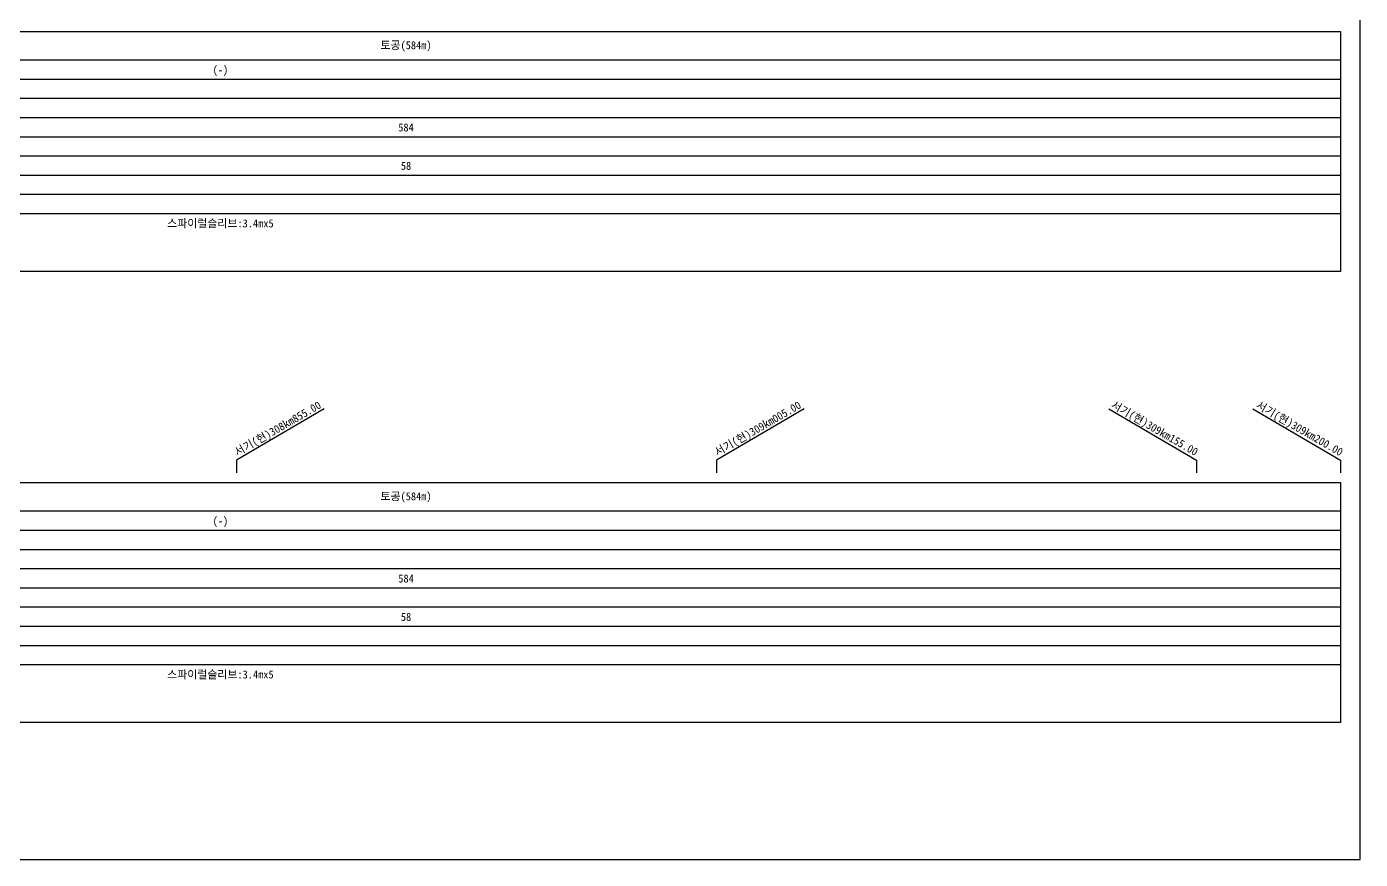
# Model space of a CAD drawing. Header units: millimetres. Extents: x 12262 to 13058, y 1103 to 1809.
# Drawn here: x 12641.1 to 13057.9, y 1103.1 to 1363.4 of the extents above; entities that cross this region are included whole.
import ezdxf
from ezdxf.enums import TextEntityAlignment as Align
from ezdxf.xclip import XClip

# ---------------------------------------------------------------- set-up
doc = ezdxf.new("R2010")
doc.units = ezdxf.units.MM
doc.header["$LTSCALE"] = 10
doc.header["$MEASUREMENT"] = 0
doc.header["$XCLIPFRAME"] = 2
for name, color, linetype in [('TT-TABL-LIN1', 4, 'Continuous'), ('TT-TABL-LIN2', 1, 'Continuous'), ('TT-TABL-TEX2', 3, 'Continuous'), ('TZ-BASE', 253, 'Continuous'), ('TZ-LEAL', 1, 'Continuous'), ('TZ-LEAT', 3, 'Continuous')]:
    doc.layers.add(name, color=color, linetype=linetype)
doc.layers.add('TX-PAPR', color=2, linetype='Continuous', plot=False)
doc.styles.get("Standard").update_dxf_attribs({"font": 'GulimChe.ttf'})

# ---------------------------------------------------------------- blocks, each defined once
blk = doc.blocks.new('JD-GJG5SREGSF3')
at = {"layer": 'TZ-BASE'}
for p, q in [((339.97, -162.5), (285.76, 216.96)), ((441.76, -167.93), (388.25, 206.61)), ((543.55, -173.36), (490.75, 196.27)), ((645.34, -178.79), (593.24, 185.92))]:
    blk.add_line(p, q, dxfattribs=at)
blk = doc.blocks.new('JD-경부고속하선표_190503')
at = {"layer": 'TT-TABL-LIN1'}
blk.add_lwpolyline([(2, 114), (785.58, 114), (785.58, 39), (2, 39)], close=True, dxfattribs=at)
at = {"layer": 'TT-TABL-LIN2'}
for points in [[(785.58, 105), (9.33, 105)], [(785.58, 99), (9.33, 99)], [(785.58, 93), (9.33, 93)], [(785.58, 87), (9.33, 87)], [(785.58, 81), (38.33, 81)], [(785.58, 75), (9.33, 75)], [(785.58, 69), (9.33, 69)], [(785.58, 63), (9.33, 63)], [(785.58, 57), (9.33, 57)]]:
    blk.add_lwpolyline(points, dxfattribs=at)
blk = doc.blocks.new('JD-경부고속상선표_190503')
at = {"layer": 'TT-TABL-LIN1'}
blk.add_lwpolyline([(2, 114), (785.58, 114), (785.58, 39), (2, 39)], close=True, dxfattribs=at)
at = {"layer": 'TT-TABL-LIN2'}
for points in [[(785.58, 105), (9.33, 105)], [(785.58, 99), (9.33, 99)], [(785.58, 93), (9.33, 93)], [(785.58, 87), (9.33, 87)], [(785.58, 81), (38.33, 81)], [(785.58, 75), (9.33, 75)], [(785.58, 69), (9.33, 69)], [(785.58, 63), (9.33, 63)], [(785.58, 57), (9.33, 57)]]:
    blk.add_lwpolyline(points, dxfattribs=at)

msp = doc.modelspace()

# ---------------------------------------------------------------- linework, layer by layer
at = {"layer": 'TX-PAPR'}
msp.add_lwpolyline([(12261.89, 1103.05), (13057.89, 1103.05), (13057.89, 1619.05), (12261.89, 1619.05)], close=True, dxfattribs=at)
at = {"layer": 'TZ-LEAL'}
for points in [[(12734.07, 1243.87), (12706.68, 1227.85), (12706.68, 1223.85)], [(12884.07, 1243.87), (12856.68, 1227.85), (12856.68, 1223.85)], [(12979.3, 1243.87), (13006.68, 1227.85), (13006.68, 1223.85)], [(13024.3, 1243.87), (13051.68, 1227.85), (13051.68, 1223.85)]]:
    msp.add_lwpolyline(points, dxfattribs=at)

# ---------------------------------------------------------------- block references
at = {"layer": 'TT-TABL-LIN2'}
for name, p in [('JD-경부고속하선표_190503', (12266.11, 1247.87)), ('JD-경부고속상선표_190503', (12266.11, 1106.85))]:
    msp.add_blockref(name, p, dxfattribs=at)
at = {"layer": 'TZ-BASE'}
ref = msp.add_blockref('JD-GJG5SREGSF3', (12347.77, 1481.3), dxfattribs=at)
XClip(ref).set_block_clipping_path([(702.4831646336, 75.0000000057), (697.2310198304, -74.9999999943), (2.6260725488, -75), (-2.6260722576, 75)])

# ---------------------------------------------------------------- texts
at = {"layer": 'TT-TABL-TEX2'}
for p in [(12759.68, 1357.37), (12759.68, 1216.35)]:
    msp.add_text('토공(584m)', height=2.5, dxfattribs=at).set_placement(p, align=Align.MIDDLE)
for s, p in [('(-)', (12701.68, 1349.87)), ('584', (12759.68, 1331.87)), ('58', (12759.68, 1319.87)), ('스파이럴슬리브:3.4mx5', (12701.68, 1301.87)), ('(-)', (12701.68, 1208.85)), ('584', (12759.68, 1190.85)), ('58', (12759.68, 1178.85)), ('스파이럴슬리브:3.4mx5', (12701.68, 1160.85))]:
    msp.add_text(s, height=2.5, dxfattribs=at).set_placement(p, align=Align.MIDDLE_CENTER)
at = {"layer": 'TZ-LEAT'}
for s, rotation, p in [('서기(현)308㎞855.00', 30, (12720.18, 1236.64)), ('서기(현)309㎞005.00', 30, (12870.18, 1236.64)), ('서기(현)309㎞155.00', 330, (12992.99, 1236.75)), ('서기(현)309㎞200.00', 330, (13038.29, 1236.67))]:
    msp.add_text(s, height=2.5, rotation=rotation, dxfattribs=at).set_placement(p, align=Align.CENTER)

doc.saveas('drawing.dxf')
